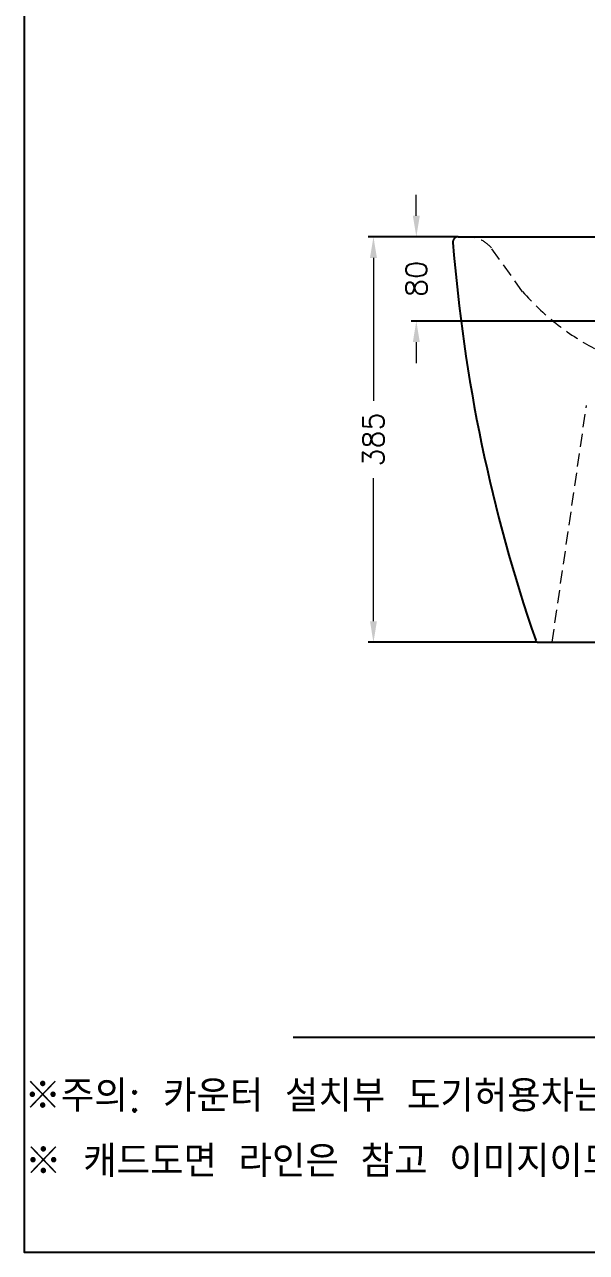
# Model space of a CAD drawing. Header units: inches. Extents: x -4186 to -1086, y -10872 to -8711.
# Drawn here: x -4186 to -3652, y -10872 to -9707 of the extents above; entities that cross this region are included whole.
import ezdxf

# ---------------------------------------------------------------- set-up
doc = ezdxf.new("R2010")
doc.units = ezdxf.units.IN
doc.header["$LTSCALE"] = 50
doc.header["$MEASUREMENT"] = 0
doc.linetypes.add('HIDDEN', pattern=[0.375, 0.25, -0.125])
doc.layers.add('3', color=3, linetype='Continuous')
doc.layers.add('5', color=5, linetype='Continuous')
doc.styles.add('GHS', font='romans', dxfattribs={"bigfont": 'ghs'})
doc.styles.get("Standard").update_dxf_attribs({"font": 'txt.shx', "bigfont": 'whgtxt.shx'})
doc.dimstyles.get("Standard").update_dxf_attribs({"dimtxt": 20, "dimasz": 20, "dimexe": 5, "dimexo": 1.5, "dimgap": 10, "dimtad": 0, "dimtoh": 1, "dimdec": 0, "dimzin": 0, "dimdsep": 46, "dimtxsty": 'Standard', "dimcen": 0, "dimclrd": 3, "dimclre": 3, "dimclrt": 2, "dimadec": 0, "dimazin": 3, "dimtfac": 1, "dimtdec": 0, "dimtofl": 0, "dimtmove": 0, "dimatfit": 3, "dimfxl": 0, "dimtolj": 1, "dimtzin": 0, "dimlwd": 0, "dimlwe": 25, "dimarcsym": 0})

# ---------------------------------------------------------------- blocks, each defined once
blk = doc.blocks.new('*D20')
at = {"color": 3, "linetype": 'Continuous', "lineweight": 0}
for p, q in [((-3813.7, -9888.1), (-3813.7, -9868.1)), ((-3813.7, -10008.1), (-3813.7, -10028.1))]:
    blk.add_line(p, q, dxfattribs=at)
at = {"color": 3, "linetype": 'Continuous', "lineweight": 25}
for p, q in [((-3775.5, -9908.1), (-3818.7, -9908.1)), ((-3622.9, -9988.1), (-3818.7, -9988.1))]:
    blk.add_line(p, q, dxfattribs=at)
at = {"color": 3}
for points in [[(-3817, -9888.1), (-3810.4, -9888.1), (-3813.7, -9908.1)], [(-3817, -10008.1), (-3810.4, -10008.1), (-3813.7, -9988.1)]]:
    blk.add_solid(points, dxfattribs=at)
at = {"layer": 'DEFPOINTS', "color": 0}
for p in [(-3774, -9908.1), (-3813.7, -9988.1), (-3621.4, -9988.1)]:
    blk.add_point(p, dxfattribs=at)
at = {"color": 2, "insert": (-3813.7, -9948.1), "char_height": 20, "attachment_point": 5, "rotation": 90}
blk.add_mtext('\\A1;80', dxfattribs=at)
blk = doc.blocks.new('*D21')
at = {"color": 3, "linetype": 'Continuous', "lineweight": 25}
for p, q in [((-3775.5, -9908.1), (-3859.4, -9908.1)), ((-3699.1, -10293.1), (-3859.4, -10293.1))]:
    blk.add_line(p, q, dxfattribs=at)
at = {"color": 3, "linetype": 'Continuous', "lineweight": 0}
for p, q in [((-3854.4, -9928.1), (-3854.4, -10064)), ((-3854.4, -10273.1), (-3854.4, -10137.3))]:
    blk.add_line(p, q, dxfattribs=at)
at = {"color": 3}
for points in [[(-3857.7, -9928.1), (-3851.1, -9928.1), (-3854.4, -9908.1)], [(-3857.7, -10273.1), (-3851.1, -10273.1), (-3854.4, -10293.1)]]:
    blk.add_solid(points, dxfattribs=at)
at = {"layer": 'DEFPOINTS', "color": 0}
for p in [(-3774, -9908.1), (-3854.4, -10293.1), (-3697.6, -10293.1)]:
    blk.add_point(p, dxfattribs=at)
at = {"color": 2, "insert": (-3854.4, -10100.6), "char_height": 20, "attachment_point": 5, "rotation": 90}
blk.add_mtext('\\A1;385', dxfattribs=at)

msp = doc.modelspace()

# ---------------------------------------------------------------- linework, layer by layer
for p, q in [((-3774, -9908.1), (-3254, -9908.1)), ((-3697.6, -10293.1), (-3330.3, -10293.1))]:
    msp.add_line(p, q)
at = {"color": 7, "linetype": 'HIDDEN', "lineweight": 0}
for p, q in [((-3712.9, -9960.2), (-3742.3, -9918.9)), ((-3684.8, -10293.1), (-3652.2, -10068.3))]:
    msp.add_line(p, q, dxfattribs=at)
at = {"color": 1}
msp.add_line((-3930.5, -10668.1), (-2162.7, -10668.1), dxfattribs=at)
at = {"color": 7, "linetype": 'HIDDEN', "ltscale": 5}
msp.add_arc((-3774, -9913.1), 5, 90, 184.4481, dxfattribs=at)
at = {"color": 7, "linetype": 'HIDDEN', "lineweight": 0}
for centre, radius, start, end in [((-3765.3, -9938.1), 30, 39.8192, 90), ((-3530.3, -9799.9), 242.9, 221.2796, 262.3097)]:
    msp.add_arc(centre, radius, start, end, dxfattribs=at)
for centre, radius, start, end in [((-2265.9, -9795.8), 1517.6, 184.4481, 199.0478), ((-3697.6, -10290.1), 3, 199.0478, 270)]:
    msp.add_arc(centre, radius, start, end)
at = {"layer": '5', "color": 212}
msp.add_lwpolyline([(-4185.6, -8710.7), (-1085.6, -8710.7), (-1085.6, -10872.4), (-4185.6, -10872.4)], close=True, dxfattribs=at)

# ---------------------------------------------------------------- texts
at = {"insert": (-4185, -10770.9), "char_height": 30, "width": 1933.731, "attachment_point": 1, "style": 'GHS'}
msp.add_mtext('※ 캐드도면 라인은 참고 이미지이므로 실물과 비교 시 직선이 아닐 수 있습니다.', dxfattribs=at)
at = {"layer": '3', "color": 1, "insert": (-4185.6, -10708.8), "char_height": 30, "attachment_point": 1, "style": 'GHS'}
msp.add_mtext_dynamic_manual_height_columns('※주의: 카운터 설치부 도기허용차는 ±5%이므로 반드시 실측 확인 후 시공하십시오.', width=3042.401, gutter_width=13.5, heights=[0], dxfattribs=at)

# ---------------------------------------------------------------- dimensions: what is measured, and where the dimension line sits
dim = msp.add_linear_dim(base=(-3813.7, -9988.1), p1=(-3774, -9908.1), p2=(-3621.4, -9988.1), angle=90, dimstyle='Standard', override={"dimarcsym": 1})
dim.commit()
dim.dimension.update_dxf_attribs({"geometry": '*D20', "text_midpoint": (-3813.7, -9948.1), "dimtype": 160})
dim = msp.add_linear_dim(base=(-3854.4, -10293.1), p1=(-3774, -9908.1), p2=(-3697.6, -10293.1), angle=90, dimstyle='Standard', override={"dimarcsym": 1})
dim.commit()
dim.dimension.update_dxf_attribs({"geometry": '*D21', "text_midpoint": (-3854.4, -10100.6)})

doc.saveas('drawing.dxf')
